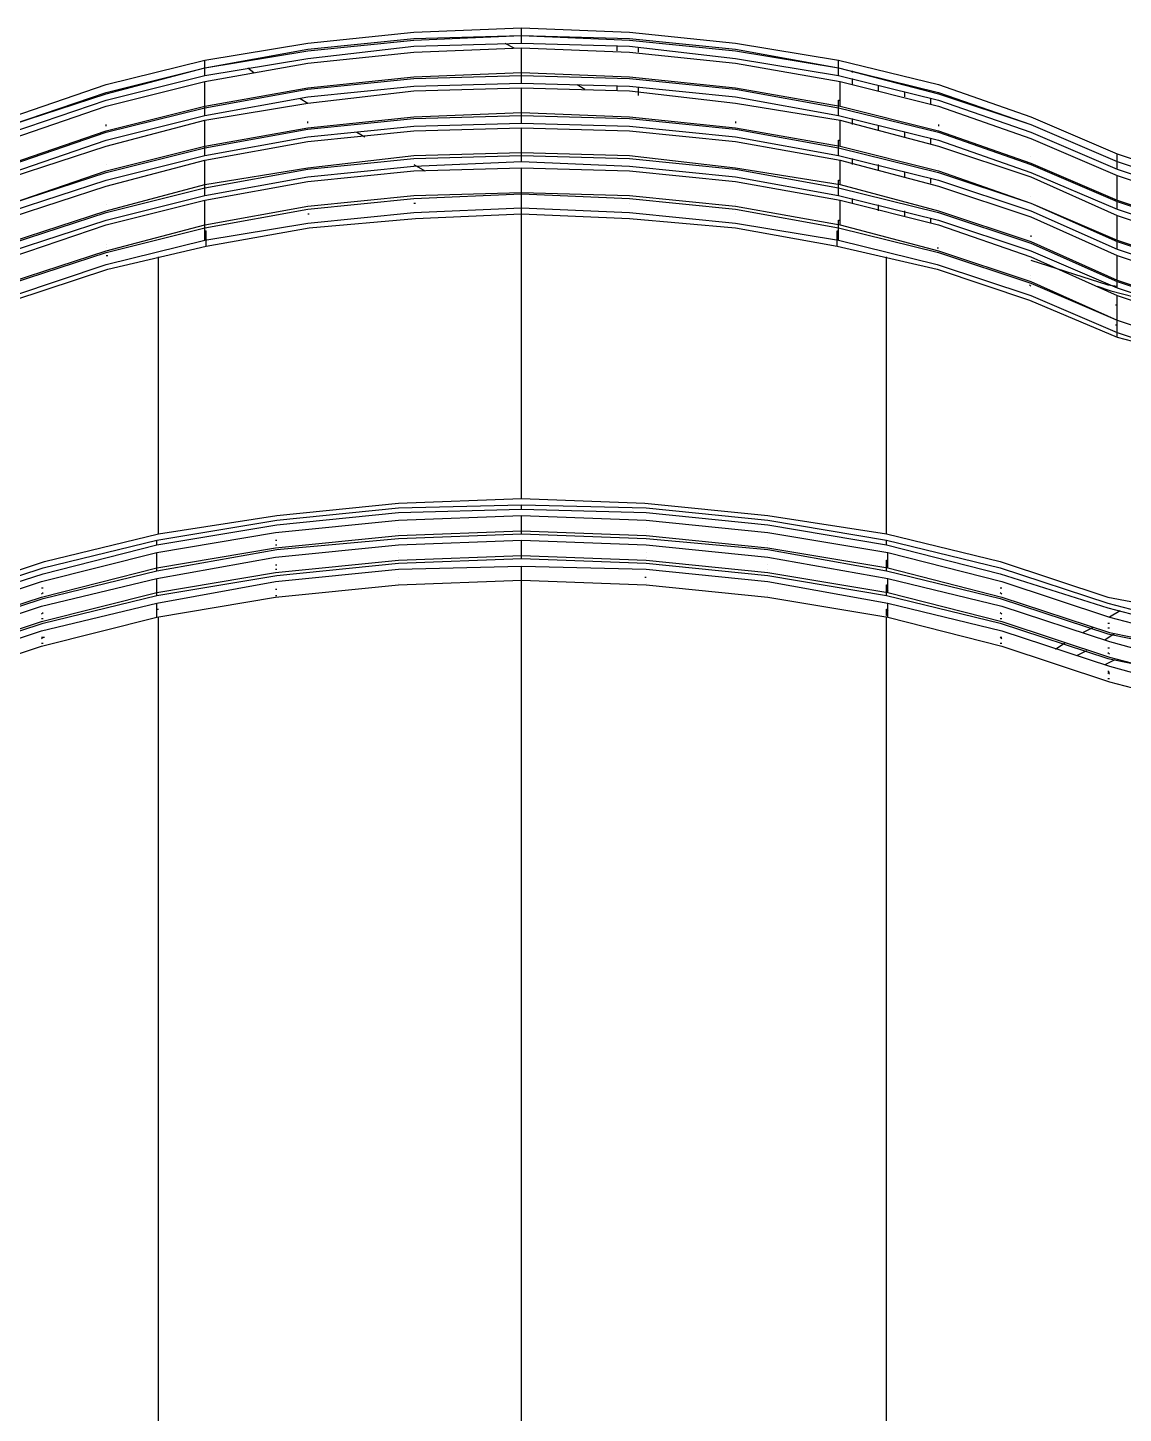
# Model space of a CAD drawing. Header units: inches. Extents: x 0.3 to 16.2, y 0.3 to 11.4.
# Drawn here: x 3.3969 to 3.6772, y 1.5931 to 1.9476 of the extents above; entities that cross this region are included whole.
import ezdxf

# ---------------------------------------------------------------- set-up
doc = ezdxf.new("R2010")
doc.units = ezdxf.units.IN
doc.header["$LTSCALE"] = 0.009843
doc.header["$MEASUREMENT"] = 0
doc.layers.add('GEOMETRY', color=7, linetype='Continuous')

msp = doc.modelspace()

# ---------------------------------------------------------------- linework, layer by layer
at = {"layer": 'GEOMETRY'}
for p, q in [((3.4685, 1.9437), (3.49567, 1.94646)), ((3.4685, 1.9437), (3.49567, 1.94646)), ((3.49567, 1.94646), (3.52323, 1.94764)), ((3.49567, 1.94646), (3.52323, 1.94764)), ((3.52323, 1.94764), (3.55079, 1.94646)), ((3.52323, 1.94764), (3.55079, 1.94646)), ((3.52323, 1.94567), (3.52323, 1.94764)), ((3.55079, 1.94646), (3.57795, 1.9437)), ((3.55079, 1.94646), (3.57795, 1.9437)), ((3.44213, 1.93937), (3.4685, 1.9437)), ((3.44213, 1.93937), (3.4685, 1.9437)), ((3.4685, 1.94213), (3.49567, 1.94488)), ((3.4685, 1.94173), (3.49567, 1.94449)), ((3.4685, 1.94173), (3.49567, 1.94449)), ((3.4685, 1.93976), (3.49567, 1.94291)), ((3.49567, 1.94488), (3.52323, 1.94567)), ((3.49567, 1.94449), (3.52323, 1.94567)), ((3.49567, 1.94449), (3.52323, 1.94567)), ((3.49567, 1.94291), (3.52323, 1.9437)), ((3.51575, 1.94528), (3.51575, 1.94528)), ((3.5189, 1.9437), (3.52126, 1.94252)), ((3.52323, 1.94567), (3.55079, 1.94488)), ((3.52323, 1.94567), (3.55079, 1.94449)), ((3.52323, 1.94567), (3.55079, 1.94449)), ((3.52323, 1.9437), (3.52323, 1.94567)), ((3.52323, 1.9437), (3.55079, 1.94291)), ((3.54764, 1.94488), (3.54764, 1.94488)), ((3.54764, 1.94173), (3.54764, 1.94291)), ((3.55079, 1.94488), (3.57795, 1.94213)), ((3.55079, 1.94449), (3.57795, 1.94173)), ((3.55079, 1.94449), (3.57795, 1.94173)), ((3.55079, 1.94291), (3.57795, 1.93976)), ((3.55315, 1.94449), (3.55315, 1.94449)), ((3.57795, 1.9437), (3.60433, 1.93937)), ((3.57795, 1.9437), (3.60433, 1.93937)), ((3.41693, 1.93307), (3.44213, 1.93937)), ((3.41693, 1.93307), (3.44213, 1.93937)), ((3.44213, 1.9374), (3.4685, 1.94213)), ((3.44213, 1.9374), (3.4685, 1.94173)), ((3.44213, 1.9374), (3.4685, 1.94173)), ((3.44213, 1.93543), (3.4685, 1.93976)), ((3.44213, 1.9374), (3.44213, 1.93937)), ((3.4685, 1.93858), (3.49567, 1.94134)), ((3.4685, 1.93858), (3.49567, 1.94134)), ((3.49567, 1.94134), (3.52323, 1.94252)), ((3.49567, 1.94134), (3.52323, 1.94252)), ((3.52323, 1.94252), (3.55079, 1.94134)), ((3.52323, 1.94252), (3.55079, 1.94134)), ((3.52323, 1.93622), (3.52323, 1.94252)), ((3.55079, 1.94134), (3.57795, 1.93858)), ((3.55079, 1.94134), (3.57795, 1.93858)), ((3.55315, 1.94134), (3.55315, 1.94252)), ((3.57795, 1.94213), (3.60433, 1.9374)), ((3.57795, 1.94173), (3.60433, 1.9374)), ((3.57795, 1.94173), (3.60433, 1.9374)), ((3.57795, 1.93976), (3.60433, 1.93543)), ((3.60433, 1.93937), (3.62992, 1.93307)), ((3.60433, 1.93937), (3.62992, 1.93307)), ((3.60433, 1.9374), (3.60433, 1.93937)), ((3.41693, 1.9311), (3.44213, 1.9374)), ((3.41693, 1.93071), (3.44213, 1.9374)), ((3.41693, 1.93071), (3.44213, 1.9374)), ((3.44213, 1.93386), (3.4685, 1.93858)), ((3.44213, 1.93386), (3.4685, 1.93858)), ((3.44213, 1.93543), (3.44213, 1.9374)), ((3.45039, 1.93858), (3.45039, 1.93858)), ((3.45315, 1.9374), (3.45472, 1.93622)), ((3.49567, 1.93504), (3.52323, 1.93622)), ((3.52323, 1.93543), (3.52323, 1.9374)), ((3.52323, 1.93622), (3.55079, 1.93504)), ((3.57795, 1.93858), (3.60472, 1.93386)), ((3.57795, 1.93858), (3.60472, 1.93386)), ((3.60433, 1.9374), (3.62992, 1.9311)), ((3.60433, 1.9374), (3.62992, 1.93071)), ((3.60433, 1.9374), (3.62992, 1.93071)), ((3.60433, 1.93543), (3.60433, 1.9374)), ((3.60787, 1.93622), (3.60787, 1.93661)), ((3.39291, 1.9248), (3.41693, 1.93307)), ((3.39291, 1.9248), (3.41693, 1.93307)), ((3.41693, 1.92913), (3.44213, 1.93543)), ((3.41693, 1.92756), (3.44213, 1.93386)), ((3.41693, 1.92756), (3.44213, 1.93386)), ((3.44213, 1.92756), (3.44213, 1.93386)), ((3.44213, 1.92756), (3.4685, 1.93228)), ((3.4685, 1.93228), (3.49567, 1.93504)), ((3.4685, 1.93189), (3.49567, 1.93465)), ((3.4685, 1.93189), (3.49567, 1.93465)), ((3.4685, 1.93189), (3.49567, 1.93465)), ((3.4685, 1.93346), (3.4685, 1.93346)), ((3.4685, 1.93346), (3.4685, 1.93346)), ((3.4685, 1.92992), (3.49567, 1.93268)), ((3.49567, 1.93465), (3.52323, 1.93543)), ((3.49567, 1.93465), (3.52323, 1.93543)), ((3.49567, 1.93465), (3.52323, 1.93543)), ((3.49567, 1.93268), (3.52323, 1.93346)), ((3.49567, 1.9315), (3.52323, 1.93228)), ((3.49567, 1.9315), (3.52323, 1.93228)), ((3.52323, 1.93543), (3.55079, 1.93465)), ((3.52323, 1.93543), (3.55079, 1.93465)), ((3.52323, 1.93543), (3.55079, 1.93465)), ((3.52323, 1.93346), (3.52323, 1.93543)), ((3.52323, 1.93346), (3.55079, 1.93268)), ((3.52323, 1.93228), (3.55079, 1.9315)), ((3.52323, 1.93228), (3.55079, 1.9315)), ((3.52323, 1.92598), (3.52323, 1.93228)), ((3.5374, 1.93307), (3.53937, 1.93189)), ((3.54764, 1.9315), (3.54764, 1.93268)), ((3.55079, 1.93504), (3.57795, 1.93228)), ((3.55079, 1.93465), (3.57795, 1.93189)), ((3.55079, 1.93465), (3.57795, 1.93189)), ((3.55079, 1.93465), (3.57795, 1.93189)), ((3.55079, 1.93268), (3.57795, 1.92992)), ((3.55315, 1.93031), (3.55315, 1.93228)), ((3.57795, 1.93346), (3.57795, 1.93346)), ((3.57795, 1.93346), (3.57795, 1.93346)), ((3.57795, 1.93228), (3.60472, 1.92756)), ((3.60433, 1.93543), (3.62992, 1.92913)), ((3.60472, 1.93386), (3.62992, 1.92756)), ((3.60472, 1.93386), (3.62992, 1.92756)), ((3.60472, 1.92756), (3.60472, 1.93386)), ((3.60787, 1.93307), (3.60787, 1.93465)), ((3.61457, 1.93465), (3.61457, 1.93465)), ((3.61457, 1.9315), (3.61457, 1.93268)), ((3.62126, 1.93307), (3.62126, 1.93307)), ((3.62992, 1.93307), (3.65354, 1.9248)), ((3.62992, 1.93307), (3.65354, 1.9248)), ((3.39291, 1.92283), (3.41693, 1.9311)), ((3.39291, 1.92283), (3.41693, 1.93071)), ((3.39291, 1.92283), (3.41693, 1.93071)), ((3.39291, 1.92087), (3.41693, 1.92913)), ((3.44213, 1.92717), (3.4685, 1.93189)), ((3.44213, 1.92717), (3.4685, 1.93189)), ((3.44213, 1.92717), (3.4685, 1.93189)), ((3.44213, 1.9252), (3.4685, 1.92992)), ((3.44213, 1.92913), (3.44213, 1.92913)), ((3.44213, 1.92913), (3.44213, 1.92913)), ((3.44213, 1.92717), (3.44213, 1.92913)), ((3.46654, 1.92953), (3.4685, 1.92835)), ((3.4685, 1.92835), (3.49567, 1.9315)), ((3.4685, 1.92835), (3.49567, 1.9315)), ((3.55079, 1.9315), (3.57795, 1.92835)), ((3.55079, 1.9315), (3.57795, 1.92835)), ((3.57795, 1.93189), (3.60433, 1.92717)), ((3.57795, 1.93189), (3.60433, 1.92717)), ((3.57795, 1.93189), (3.60433, 1.92717)), ((3.57795, 1.92992), (3.60433, 1.9252)), ((3.60433, 1.92913), (3.60472, 1.92913)), ((3.60433, 1.92913), (3.60472, 1.92913)), ((3.60433, 1.92717), (3.60433, 1.92913)), ((3.62126, 1.92992), (3.62126, 1.9311)), ((3.62795, 1.9315), (3.62795, 1.9315)), ((3.62795, 1.92795), (3.62795, 1.92953)), ((3.62992, 1.9311), (3.65354, 1.92283)), ((3.62992, 1.93071), (3.65354, 1.92283)), ((3.62992, 1.93071), (3.65354, 1.92283)), ((3.62992, 1.92913), (3.65354, 1.92087)), ((3.39291, 1.91929), (3.41693, 1.92756)), ((3.39291, 1.91929), (3.41693, 1.92756)), ((3.41693, 1.92126), (3.44213, 1.92756)), ((3.41693, 1.92087), (3.44213, 1.92717)), ((3.41693, 1.92087), (3.44213, 1.92717)), ((3.41693, 1.92087), (3.44213, 1.92717)), ((3.41693, 1.9189), (3.44213, 1.9252)), ((3.44213, 1.92402), (3.4685, 1.92835)), ((3.44213, 1.92402), (3.4685, 1.92835)), ((3.44213, 1.9252), (3.44213, 1.92717)), ((3.49567, 1.9248), (3.52323, 1.92598)), ((3.49567, 1.92441), (3.52323, 1.9252)), ((3.49567, 1.92441), (3.52323, 1.9252)), ((3.49567, 1.92441), (3.52323, 1.9252)), ((3.52323, 1.9252), (3.52323, 1.92717)), ((3.52323, 1.92598), (3.55079, 1.9248)), ((3.52323, 1.9252), (3.55079, 1.92441)), ((3.52323, 1.9252), (3.55079, 1.92441)), ((3.52323, 1.9252), (3.55079, 1.92441)), ((3.52323, 1.92323), (3.52323, 1.9252)), ((3.57795, 1.92835), (3.60472, 1.92402)), ((3.57795, 1.92835), (3.60472, 1.92402)), ((3.60433, 1.92717), (3.62992, 1.92087)), ((3.60433, 1.92717), (3.62992, 1.92087)), ((3.60433, 1.92717), (3.62992, 1.92087)), ((3.60433, 1.9252), (3.60433, 1.92717)), ((3.60433, 1.9252), (3.62992, 1.9189)), ((3.60472, 1.92756), (3.62992, 1.92126)), ((3.62992, 1.92756), (3.65354, 1.91929)), ((3.62992, 1.92756), (3.65354, 1.91929)), ((3.41693, 1.91732), (3.44213, 1.92402)), ((3.41693, 1.91732), (3.44213, 1.92402)), ((3.41693, 1.92244), (3.41693, 1.92283)), ((3.41693, 1.92244), (3.41693, 1.92283)), ((3.44213, 1.91732), (3.44213, 1.92402)), ((3.44213, 1.91732), (3.4685, 1.92205)), ((3.44213, 1.91693), (3.4685, 1.92165)), ((3.44213, 1.91693), (3.4685, 1.92165)), ((3.44213, 1.91693), (3.4685, 1.92165)), ((3.4685, 1.92205), (3.49567, 1.9248)), ((3.4685, 1.92165), (3.49567, 1.92441)), ((3.4685, 1.92165), (3.49567, 1.92441)), ((3.4685, 1.92165), (3.49567, 1.92441)), ((3.4685, 1.92323), (3.4685, 1.92362)), ((3.4685, 1.92323), (3.4685, 1.92362)), ((3.4685, 1.91969), (3.49567, 1.92244)), ((3.49567, 1.92244), (3.52323, 1.92323)), ((3.49567, 1.92126), (3.52323, 1.92205)), ((3.49567, 1.92126), (3.52323, 1.92205)), ((3.52323, 1.92323), (3.55079, 1.92244)), ((3.52323, 1.92205), (3.55079, 1.92126)), ((3.52323, 1.92205), (3.55079, 1.92126)), ((3.52323, 1.91575), (3.52323, 1.92205)), ((3.55079, 1.9248), (3.57795, 1.92205)), ((3.55079, 1.92441), (3.57795, 1.92165)), ((3.55079, 1.92441), (3.57795, 1.92165)), ((3.55079, 1.92441), (3.57795, 1.92165)), ((3.55079, 1.92244), (3.57795, 1.91969)), ((3.57795, 1.92362), (3.57795, 1.92323)), ((3.57795, 1.92362), (3.57795, 1.92323)), ((3.57795, 1.92205), (3.60472, 1.91732)), ((3.57795, 1.92165), (3.60433, 1.91693)), ((3.57795, 1.92165), (3.60433, 1.91693)), ((3.57795, 1.92165), (3.60433, 1.91693)), ((3.60472, 1.92402), (3.62992, 1.91732)), ((3.60472, 1.92402), (3.62992, 1.91732)), ((3.60472, 1.91732), (3.60472, 1.92402)), ((3.60787, 1.92283), (3.60787, 1.92441)), ((3.61457, 1.92126), (3.61457, 1.92244)), ((3.62992, 1.92283), (3.62992, 1.92244)), ((3.62992, 1.92283), (3.62992, 1.92244)), ((3.65354, 1.9248), (3.67559, 1.91535)), ((3.65354, 1.9248), (3.67559, 1.91535)), ((3.65354, 1.92283), (3.67559, 1.91339)), ((3.65354, 1.92283), (3.67559, 1.91339)), ((3.65354, 1.92283), (3.67559, 1.91339)), ((3.39291, 1.91299), (3.41693, 1.92126)), ((3.39291, 1.9126), (3.41693, 1.92087)), ((3.39291, 1.9126), (3.41693, 1.92087)), ((3.39291, 1.9126), (3.41693, 1.92087)), ((3.39291, 1.91063), (3.41693, 1.9189)), ((3.44213, 1.91496), (3.4685, 1.91969)), ((3.44213, 1.9189), (3.44213, 1.9189)), ((3.44213, 1.9189), (3.44213, 1.9189)), ((3.44213, 1.91693), (3.44213, 1.9189)), ((3.44213, 1.91378), (3.4685, 1.9185)), ((3.44213, 1.91378), (3.4685, 1.9185)), ((3.4685, 1.9185), (3.49567, 1.92126)), ((3.4685, 1.9185), (3.49567, 1.92126)), ((3.4811, 1.92087), (3.48307, 1.91969)), ((3.55079, 1.92126), (3.57795, 1.9185)), ((3.55079, 1.92126), (3.57795, 1.9185)), ((3.57795, 1.91969), (3.60433, 1.91496)), ((3.57795, 1.9185), (3.60472, 1.91378)), ((3.57795, 1.9185), (3.60472, 1.91378)), ((3.60433, 1.9189), (3.60472, 1.9189)), ((3.60433, 1.9189), (3.60472, 1.9189)), ((3.60433, 1.91693), (3.60433, 1.9189)), ((3.62126, 1.91969), (3.62126, 1.92087)), ((3.62795, 1.91772), (3.62795, 1.91929)), ((3.62992, 1.92126), (3.65354, 1.91299)), ((3.62992, 1.92087), (3.65354, 1.9126)), ((3.62992, 1.92087), (3.65354, 1.9126)), ((3.62992, 1.92087), (3.65354, 1.9126)), ((3.62992, 1.9189), (3.65354, 1.91063)), ((3.65354, 1.92087), (3.67559, 1.91142)), ((3.65354, 1.91929), (3.67559, 1.90984)), ((3.65354, 1.91929), (3.67559, 1.90984)), ((3.39291, 1.90945), (3.41693, 1.91732)), ((3.39291, 1.90945), (3.41693, 1.91732)), ((3.41693, 1.91102), (3.44213, 1.91732)), ((3.41693, 1.91063), (3.44213, 1.91693)), ((3.41693, 1.91063), (3.44213, 1.91693)), ((3.41693, 1.91063), (3.44213, 1.91693)), ((3.41693, 1.90866), (3.44213, 1.91496)), ((3.44213, 1.91496), (3.44213, 1.91693)), ((3.4685, 1.91181), (3.49567, 1.91496)), ((3.49567, 1.91496), (3.52323, 1.91575)), ((3.49567, 1.91417), (3.52323, 1.91496)), ((3.49567, 1.91417), (3.52323, 1.91496)), ((3.49567, 1.91417), (3.52323, 1.91496)), ((3.52323, 1.91496), (3.52323, 1.91693)), ((3.52323, 1.91575), (3.55079, 1.91496)), ((3.52323, 1.91496), (3.55079, 1.91417)), ((3.52323, 1.91496), (3.55079, 1.91417)), ((3.52323, 1.91496), (3.55079, 1.91417)), ((3.52323, 1.91339), (3.52323, 1.91496)), ((3.55079, 1.91496), (3.57795, 1.91181)), ((3.60433, 1.91693), (3.62992, 1.91063)), ((3.60433, 1.91693), (3.62992, 1.91063)), ((3.60433, 1.91693), (3.62992, 1.91063)), ((3.60433, 1.91496), (3.60433, 1.91693)), ((3.60433, 1.91496), (3.62992, 1.90866)), ((3.60472, 1.91732), (3.62992, 1.91102)), ((3.62992, 1.91732), (3.65354, 1.90945)), ((3.62992, 1.91732), (3.65354, 1.90945)), ((3.65354, 1.91457), (3.65354, 1.91457)), ((3.65354, 1.91457), (3.65354, 1.91457)), ((3.67559, 1.91535), (3.6815, 1.91339)), ((3.67559, 1.91535), (3.6815, 1.91339)), ((3.67559, 1.91339), (3.67559, 1.91535)), ((3.39291, 1.90276), (3.41693, 1.91102)), ((3.41693, 1.90709), (3.44213, 1.91378)), ((3.41693, 1.90709), (3.44213, 1.91378)), ((3.41693, 1.9126), (3.41693, 1.9126)), ((3.41693, 1.9126), (3.41693, 1.9126)), ((3.44213, 1.90748), (3.44213, 1.91378)), ((3.44213, 1.90748), (3.4685, 1.91181)), ((3.44213, 1.90669), (3.4685, 1.91142)), ((3.44213, 1.90669), (3.4685, 1.91142)), ((3.44213, 1.90669), (3.4685, 1.91142)), ((3.4685, 1.91142), (3.49567, 1.91417)), ((3.4685, 1.91142), (3.49567, 1.91417)), ((3.4685, 1.91142), (3.49567, 1.91417)), ((3.4685, 1.91339), (3.4685, 1.91339)), ((3.4685, 1.91339), (3.4685, 1.91339)), ((3.4685, 1.90945), (3.49567, 1.9122)), ((3.4685, 1.90827), (3.49567, 1.91102)), ((3.4685, 1.90827), (3.49567, 1.91102)), ((3.49567, 1.9122), (3.52323, 1.91339)), ((3.49567, 1.9126), (3.49843, 1.91102)), ((3.49567, 1.91102), (3.52323, 1.91181)), ((3.49567, 1.91102), (3.52323, 1.91181)), ((3.52323, 1.91339), (3.55079, 1.9122)), ((3.52323, 1.91181), (3.55079, 1.91102)), ((3.52323, 1.91181), (3.55079, 1.91102)), ((3.52323, 1.90551), (3.52323, 1.91181)), ((3.55079, 1.91417), (3.57795, 1.91142)), ((3.55079, 1.91417), (3.57795, 1.91142)), ((3.55079, 1.91417), (3.57795, 1.91142)), ((3.55079, 1.9122), (3.57795, 1.90945)), ((3.55079, 1.91102), (3.57795, 1.90827)), ((3.55079, 1.91102), (3.57795, 1.90827)), ((3.57795, 1.91339), (3.57795, 1.91339)), ((3.57795, 1.91339), (3.57795, 1.91339)), ((3.57795, 1.91181), (3.60472, 1.90748)), ((3.57795, 1.91142), (3.60433, 1.90669)), ((3.57795, 1.91142), (3.60433, 1.90669)), ((3.57795, 1.91142), (3.60433, 1.90669)), ((3.60472, 1.91378), (3.62992, 1.90709)), ((3.60472, 1.91378), (3.62992, 1.90709)), ((3.60472, 1.90748), (3.60472, 1.91378)), ((3.60787, 1.9126), (3.60787, 1.91417)), ((3.61457, 1.91102), (3.61457, 1.9126)), ((3.62992, 1.9126), (3.62992, 1.9126)), ((3.62992, 1.9126), (3.62992, 1.9126)), ((3.62992, 1.91102), (3.65354, 1.90276)), ((3.65354, 1.91299), (3.67559, 1.90354)), ((3.65354, 1.9126), (3.67559, 1.90315)), ((3.65354, 1.9126), (3.67559, 1.90315)), ((3.65354, 1.9126), (3.67559, 1.90315)), ((3.67559, 1.91339), (3.6815, 1.91142)), ((3.67559, 1.91339), (3.6815, 1.91142)), ((3.67559, 1.91339), (3.6815, 1.91142)), ((3.67559, 1.91142), (3.67559, 1.91339)), ((3.67559, 1.91142), (3.6815, 1.90945)), ((3.39291, 1.90276), (3.41693, 1.91063)), ((3.39291, 1.90276), (3.41693, 1.91063)), ((3.39291, 1.90276), (3.41693, 1.91063)), ((3.39291, 1.90079), (3.41693, 1.90866)), ((3.41693, 1.90079), (3.44213, 1.90748)), ((3.44213, 1.90472), (3.4685, 1.90945)), ((3.44213, 1.90866), (3.44213, 1.90866)), ((3.44213, 1.90866), (3.44213, 1.90866)), ((3.44213, 1.90669), (3.44213, 1.90866)), ((3.44213, 1.90354), (3.4685, 1.90827)), ((3.44213, 1.90354), (3.4685, 1.90827)), ((3.57795, 1.90945), (3.60433, 1.90472)), ((3.57795, 1.90827), (3.60472, 1.90354)), ((3.57795, 1.90827), (3.60472, 1.90354)), ((3.60433, 1.90866), (3.60472, 1.90866)), ((3.60433, 1.90866), (3.60472, 1.90866)), ((3.60433, 1.90669), (3.60433, 1.90866)), ((3.60472, 1.90748), (3.62992, 1.90079)), ((3.62126, 1.90945), (3.62126, 1.91063)), ((3.62795, 1.90787), (3.62795, 1.90906)), ((3.62992, 1.91063), (3.65354, 1.90276)), ((3.62992, 1.91063), (3.65354, 1.90276)), ((3.62992, 1.91063), (3.65354, 1.90276)), ((3.62992, 1.90866), (3.65354, 1.90079)), ((3.65354, 1.91063), (3.67559, 1.90118)), ((3.65354, 1.90945), (3.67559, 1.89961)), ((3.65354, 1.90945), (3.67559, 1.89961)), ((3.67559, 1.90984), (3.6815, 1.90787)), ((3.67559, 1.90984), (3.6815, 1.90787)), ((3.67559, 1.90354), (3.67559, 1.90984)), ((3.39291, 1.89921), (3.41693, 1.90709)), ((3.39291, 1.89921), (3.41693, 1.90709)), ((3.41693, 1.90039), (3.44213, 1.90669)), ((3.41693, 1.90039), (3.44213, 1.90669)), ((3.41693, 1.90039), (3.44213, 1.90669)), ((3.41693, 1.89843), (3.44213, 1.90472)), ((3.44213, 1.90472), (3.44213, 1.90669)), ((3.4685, 1.90197), (3.49567, 1.90472)), ((3.4685, 1.90118), (3.49567, 1.90394)), ((3.49567, 1.90472), (3.52323, 1.90551)), ((3.49567, 1.90394), (3.52323, 1.90512)), ((3.52323, 1.9063), (3.52323, 1.90709)), ((3.52323, 1.90512), (3.52323, 1.90669)), ((3.52323, 1.9063), (3.52323, 1.90669)), ((3.52323, 1.90157), (3.52323, 1.90591)), ((3.52323, 1.90551), (3.55079, 1.90472)), ((3.52323, 1.90512), (3.55079, 1.90394)), ((3.55079, 1.90472), (3.57795, 1.90197)), ((3.55079, 1.90394), (3.57795, 1.90118)), ((3.60433, 1.90669), (3.62992, 1.90039)), ((3.60433, 1.90669), (3.62992, 1.90039)), ((3.60433, 1.90669), (3.62992, 1.90039)), ((3.60433, 1.90472), (3.60433, 1.90669)), ((3.60433, 1.90472), (3.62992, 1.89843)), ((3.60787, 1.90276), (3.60787, 1.90394)), ((3.62992, 1.90709), (3.65354, 1.89921)), ((3.62992, 1.90709), (3.65354, 1.89921)), ((3.65354, 1.90433), (3.65354, 1.90433)), ((3.65354, 1.90433), (3.65354, 1.90433)), ((3.67559, 1.90315), (3.67559, 1.90512)), ((3.39291, 1.89291), (3.41693, 1.90079)), ((3.39291, 1.89252), (3.41693, 1.90039)), ((3.39291, 1.89252), (3.41693, 1.90039)), ((3.39291, 1.89252), (3.41693, 1.90039)), ((3.41693, 1.89724), (3.44213, 1.90354)), ((3.41693, 1.89724), (3.44213, 1.90354)), ((3.41693, 1.90236), (3.41693, 1.90236)), ((3.41693, 1.90236), (3.41693, 1.90236)), ((3.44213, 1.89724), (3.44213, 1.90354)), ((3.44213, 1.89724), (3.4685, 1.90197)), ((3.44213, 1.89646), (3.4685, 1.90118)), ((3.4685, 1.90315), (3.4685, 1.90315)), ((3.4685, 1.90315), (3.4685, 1.90315)), ((3.4685, 1.90236), (3.4685, 1.90236)), ((3.4685, 1.90236), (3.4685, 1.90236)), ((3.4685, 1.89764), (3.49567, 1.90039)), ((3.49567, 1.90276), (3.49606, 1.90276)), ((3.49567, 1.90276), (3.49606, 1.90276)), ((3.49567, 1.90039), (3.52323, 1.90157)), ((3.52323, 1.9), (3.52323, 1.90354)), ((3.52323, 1.90157), (3.55079, 1.90039)), ((3.52323, 1.82717), (3.52323, 1.90079)), ((3.55079, 1.90276), (3.55079, 1.90276)), ((3.55079, 1.90276), (3.55079, 1.90276)), ((3.55079, 1.90039), (3.57795, 1.89764)), ((3.57795, 1.90315), (3.57795, 1.90315)), ((3.57795, 1.90315), (3.57795, 1.90315)), ((3.57795, 1.90236), (3.57795, 1.90236)), ((3.57795, 1.90236), (3.57795, 1.90236)), ((3.57795, 1.90197), (3.60472, 1.89724)), ((3.57795, 1.90118), (3.60433, 1.89646)), ((3.60472, 1.90354), (3.62992, 1.89724)), ((3.60472, 1.90354), (3.62992, 1.89724)), ((3.60472, 1.89724), (3.60472, 1.90354)), ((3.61457, 1.90079), (3.61457, 1.90236)), ((3.62126, 1.89921), (3.62126, 1.90079)), ((3.62992, 1.90236), (3.62992, 1.90236)), ((3.62992, 1.90236), (3.62992, 1.90236)), ((3.62992, 1.90079), (3.65354, 1.89291)), ((3.62992, 1.90039), (3.65354, 1.89252)), ((3.62992, 1.90039), (3.65354, 1.89252)), ((3.62992, 1.90039), (3.65354, 1.89252)), ((3.65354, 1.90276), (3.67559, 1.89331)), ((3.65354, 1.90276), (3.67559, 1.89291)), ((3.65354, 1.90276), (3.67559, 1.89291)), ((3.65354, 1.90276), (3.67559, 1.89291)), ((3.65354, 1.90079), (3.67559, 1.89094)), ((3.67559, 1.90354), (3.6815, 1.90157)), ((3.67559, 1.90315), (3.6815, 1.90118)), ((3.67559, 1.90315), (3.6815, 1.90118)), ((3.67559, 1.90315), (3.6815, 1.90118)), ((3.67559, 1.90118), (3.67559, 1.90315)), ((3.67559, 1.90118), (3.6815, 1.89921)), ((3.39291, 1.89055), (3.41693, 1.89843)), ((3.39291, 1.88898), (3.41693, 1.89724)), ((3.39291, 1.88898), (3.41693, 1.89724)), ((3.41693, 1.89055), (3.44213, 1.89724)), ((3.44213, 1.89843), (3.44213, 1.89843)), ((3.44213, 1.89843), (3.44213, 1.89843)), ((3.44213, 1.89646), (3.44213, 1.89843)), ((3.44213, 1.89764), (3.44213, 1.89764)), ((3.44213, 1.89331), (3.4685, 1.89764)), ((3.44213, 1.89764), (3.44213, 1.89764)), ((3.44213, 1.89331), (3.44213, 1.89764)), ((3.4685, 1.9), (3.4689, 1.9)), ((3.4685, 1.9), (3.4689, 1.9)), ((3.4689, 1.89646), (3.49606, 1.89882)), ((3.49606, 1.89882), (3.52323, 1.9)), ((3.52323, 1.9), (3.55079, 1.89882)), ((3.55079, 1.89882), (3.57795, 1.89646)), ((3.57795, 1.9), (3.57795, 1.9)), ((3.57795, 1.9), (3.57795, 1.9)), ((3.57795, 1.89764), (3.60433, 1.89331)), ((3.60433, 1.89843), (3.60472, 1.89843)), ((3.60433, 1.89843), (3.60472, 1.89843)), ((3.60433, 1.89646), (3.60433, 1.89843)), ((3.60433, 1.89764), (3.60433, 1.89764)), ((3.60433, 1.89764), (3.60433, 1.89764)), ((3.60433, 1.89331), (3.60433, 1.89764)), ((3.60472, 1.89724), (3.62992, 1.89055)), ((3.62795, 1.89764), (3.62795, 1.89882)), ((3.62992, 1.89843), (3.65354, 1.89055)), ((3.62992, 1.89724), (3.65354, 1.88898)), ((3.62992, 1.89724), (3.65354, 1.88898)), ((3.65354, 1.89921), (3.67559, 1.88937)), ((3.65354, 1.89921), (3.67559, 1.88937)), ((3.67559, 1.89961), (3.6815, 1.89764)), ((3.67559, 1.89961), (3.6815, 1.89764)), ((3.67559, 1.89331), (3.67559, 1.89961)), ((3.41693, 1.89016), (3.44213, 1.89646)), ((3.41693, 1.88701), (3.44213, 1.89331)), ((3.44213, 1.89567), (3.44252, 1.89567)), ((3.44213, 1.89567), (3.44252, 1.89567)), ((3.44252, 1.89173), (3.4689, 1.89646)), ((3.44252, 1.89173), (3.44252, 1.89567)), ((3.57795, 1.89646), (3.60394, 1.89173)), ((3.60394, 1.89567), (3.60433, 1.89567)), ((3.60394, 1.89567), (3.60433, 1.89567)), ((3.60394, 1.89173), (3.60394, 1.89567)), ((3.60433, 1.89646), (3.62992, 1.89016)), ((3.60433, 1.89331), (3.62953, 1.88701)), ((3.65354, 1.89449), (3.65354, 1.89409)), ((3.65354, 1.89449), (3.65354, 1.89409)), ((3.67559, 1.89291), (3.67559, 1.89488)), ((3.67559, 1.89331), (3.6815, 1.89134)), ((3.39291, 1.88268), (3.41693, 1.89055)), ((3.39291, 1.88228), (3.41693, 1.89016)), ((3.41693, 1.89213), (3.41693, 1.89213)), ((3.41693, 1.89213), (3.41693, 1.89213)), ((3.41693, 1.89134), (3.41693, 1.89134)), ((3.41693, 1.89134), (3.41693, 1.89134)), ((3.41732, 1.88583), (3.44252, 1.89173)), ((3.60394, 1.89173), (3.62953, 1.88583)), ((3.62953, 1.89134), (3.62992, 1.89134)), ((3.62953, 1.89134), (3.62992, 1.89134)), ((3.62992, 1.89213), (3.62992, 1.89213)), ((3.62992, 1.89213), (3.62992, 1.89213)), ((3.62992, 1.89055), (3.65354, 1.88268)), ((3.62992, 1.89016), (3.65354, 1.88228)), ((3.65354, 1.89291), (3.67559, 1.88307)), ((3.65354, 1.89252), (3.67559, 1.88268)), ((3.65354, 1.89252), (3.67559, 1.88268)), ((3.65354, 1.89252), (3.67559, 1.88268)), ((3.65354, 1.89055), (3.67559, 1.8811)), ((3.67559, 1.89291), (3.6815, 1.89094)), ((3.67559, 1.89291), (3.6815, 1.89094)), ((3.67559, 1.89291), (3.6815, 1.89094)), ((3.67559, 1.89094), (3.67559, 1.89291)), ((3.67559, 1.89094), (3.6815, 1.88898)), ((3.39331, 1.87913), (3.41693, 1.88701)), ((3.41693, 1.88937), (3.41732, 1.88937)), ((3.41693, 1.88937), (3.41732, 1.88937)), ((3.43031, 1.81811), (3.43031, 1.88898)), ((3.61654, 1.81811), (3.61654, 1.88898)), ((3.62953, 1.88937), (3.62953, 1.88937)), ((3.62953, 1.88937), (3.62953, 1.88937)), ((3.62953, 1.88701), (3.65354, 1.87913)), ((3.65354, 1.88898), (3.67559, 1.87913)), ((3.65354, 1.88898), (3.67559, 1.87913)), ((3.65354, 1.88819), (3.67323, 1.88189)), ((3.65354, 1.88819), (3.67323, 1.88189)), ((3.67559, 1.88937), (3.6815, 1.8874)), ((3.67559, 1.88937), (3.6815, 1.8874)), ((3.67559, 1.88307), (3.67559, 1.88937)), ((3.39331, 1.87795), (3.41732, 1.88583)), ((3.62953, 1.88583), (3.65315, 1.87795)), ((3.65354, 1.88425), (3.65354, 1.88425)), ((3.65354, 1.88425), (3.65354, 1.88425)), ((3.65354, 1.88346), (3.65354, 1.88346)), ((3.65354, 1.88346), (3.65354, 1.88346)), ((3.65354, 1.88268), (3.67559, 1.87283)), ((3.67559, 1.88268), (3.67559, 1.88465)), ((3.67559, 1.88307), (3.6815, 1.8811)), ((3.67559, 1.88268), (3.6815, 1.88071)), ((3.67559, 1.88268), (3.6815, 1.88071)), ((3.67559, 1.88268), (3.6815, 1.88071)), ((3.67559, 1.8811), (3.67559, 1.88268)), ((3.65315, 1.88189), (3.65354, 1.8815)), ((3.65315, 1.88189), (3.65354, 1.8815)), ((3.65354, 1.88228), (3.67559, 1.87283)), ((3.65354, 1.87913), (3.67559, 1.86969)), ((3.67047, 1.8815), (3.67402, 1.88031)), ((3.67047, 1.8815), (3.67402, 1.88031)), ((3.67323, 1.88189), (3.67559, 1.8815)), ((3.67323, 1.88189), (3.67559, 1.8815)), ((3.67402, 1.88031), (3.67992, 1.87874)), ((3.67402, 1.88031), (3.67992, 1.87874)), ((3.67559, 1.8811), (3.6815, 1.87913)), ((3.67559, 1.87913), (3.6815, 1.87717)), ((3.67559, 1.87913), (3.6815, 1.87717)), ((3.67559, 1.87283), (3.67559, 1.87913)), ((3.65315, 1.87795), (3.67559, 1.8685)), ((3.6752, 1.87677), (3.67559, 1.87677)), ((3.6752, 1.87677), (3.67559, 1.87677)), ((3.67559, 1.87283), (3.67559, 1.87441)), ((3.67559, 1.86969), (3.67559, 1.87402)), ((3.67559, 1.87283), (3.6815, 1.87087)), ((3.67559, 1.87283), (3.6815, 1.87087)), ((3.67559, 1.8685), (3.67559, 1.87244)), ((3.6752, 1.87165), (3.67559, 1.87165)), ((3.67559, 1.86969), (3.6815, 1.86772)), ((3.67559, 1.8685), (3.6815, 1.86693)), ((3.46063, 1.82283), (3.49173, 1.82598)), ((3.49173, 1.82598), (3.52323, 1.82717)), ((3.52323, 1.82717), (3.55472, 1.82598)), ((3.55472, 1.82598), (3.58622, 1.82283)), ((3.43031, 1.81811), (3.46063, 1.82283)), ((3.46063, 1.82165), (3.49173, 1.8248)), ((3.46063, 1.82165), (3.49173, 1.8248)), ((3.46063, 1.82047), (3.49173, 1.82362)), ((3.49173, 1.8248), (3.52323, 1.82559)), ((3.49173, 1.8248), (3.52323, 1.82559)), ((3.49173, 1.82362), (3.52323, 1.82441)), ((3.49173, 1.82165), (3.52323, 1.82283)), ((3.49173, 1.82165), (3.52323, 1.82283)), ((3.52323, 1.82559), (3.55512, 1.8248)), ((3.52323, 1.82559), (3.55512, 1.8248)), ((3.52323, 1.82441), (3.52323, 1.82559)), ((3.52323, 1.82441), (3.55512, 1.82362)), ((3.52323, 1.82283), (3.55512, 1.82165)), ((3.52323, 1.82283), (3.55512, 1.82165)), ((3.52323, 1.8189), (3.52323, 1.82283)), ((3.55512, 1.8248), (3.58622, 1.82165)), ((3.55512, 1.8248), (3.58622, 1.82165)), ((3.55512, 1.82362), (3.58622, 1.82047)), ((3.58622, 1.82283), (3.61654, 1.81811)), ((3.42992, 1.81654), (3.46063, 1.82165)), ((3.42992, 1.81654), (3.46063, 1.82165)), ((3.42992, 1.81535), (3.46063, 1.82047)), ((3.46024, 1.8185), (3.49173, 1.82165)), ((3.46024, 1.8185), (3.49173, 1.82165)), ((3.49173, 1.81969), (3.49173, 1.81969)), ((3.49173, 1.81969), (3.49173, 1.81969)), ((3.49173, 1.81772), (3.52323, 1.8189)), ((3.52323, 1.81929), (3.52323, 1.82087)), ((3.52323, 1.81811), (3.52323, 1.81929)), ((3.52323, 1.8189), (3.55512, 1.81772)), ((3.55512, 1.82165), (3.58622, 1.8185)), ((3.55512, 1.82165), (3.58622, 1.8185)), ((3.55512, 1.81969), (3.55512, 1.81969)), ((3.55512, 1.81969), (3.55512, 1.81969)), ((3.58622, 1.82165), (3.61654, 1.81654)), ((3.58622, 1.82165), (3.61654, 1.81654)), ((3.58622, 1.82047), (3.61654, 1.81535)), ((3.40079, 1.80945), (3.42992, 1.81654)), ((3.40079, 1.80945), (3.42992, 1.81654)), ((3.40079, 1.80787), (3.42992, 1.81535)), ((3.40118, 1.81102), (3.43031, 1.81811)), ((3.42992, 1.81339), (3.46024, 1.8185)), ((3.42992, 1.81339), (3.46024, 1.8185)), ((3.42992, 1.81535), (3.42992, 1.81654)), ((3.46024, 1.81457), (3.49173, 1.81772)), ((3.46024, 1.81654), (3.46063, 1.81654)), ((3.46024, 1.81654), (3.46063, 1.81654)), ((3.46024, 1.81535), (3.46063, 1.81535)), ((3.46024, 1.81535), (3.46063, 1.81535)), ((3.46024, 1.81535), (3.46063, 1.81535)), ((3.46024, 1.8122), (3.49173, 1.81535)), ((3.46024, 1.8122), (3.49173, 1.81535)), ((3.46063, 1.81417), (3.49173, 1.81693)), ((3.49173, 1.8185), (3.49173, 1.8185)), ((3.49173, 1.8185), (3.49173, 1.8185)), ((3.49173, 1.8185), (3.49173, 1.8185)), ((3.49173, 1.81693), (3.52323, 1.81811)), ((3.49173, 1.81535), (3.52323, 1.81654)), ((3.49173, 1.81535), (3.52323, 1.81654)), ((3.52323, 1.81811), (3.55512, 1.81693)), ((3.52323, 1.81654), (3.55512, 1.81535)), ((3.52323, 1.81654), (3.55512, 1.81535)), ((3.52323, 1.8126), (3.52323, 1.81654)), ((3.55512, 1.8185), (3.55512, 1.8185)), ((3.55512, 1.8185), (3.55512, 1.8185)), ((3.55512, 1.8185), (3.55512, 1.8185)), ((3.55512, 1.81772), (3.58622, 1.81457)), ((3.55512, 1.81693), (3.58622, 1.81417)), ((3.55512, 1.81535), (3.58622, 1.8122)), ((3.55512, 1.81535), (3.58622, 1.8122)), ((3.58622, 1.8185), (3.61693, 1.81339)), ((3.58622, 1.8185), (3.61693, 1.81339)), ((3.58622, 1.81654), (3.58622, 1.81654)), ((3.58622, 1.81654), (3.58622, 1.81654)), ((3.58622, 1.81535), (3.58622, 1.81535)), ((3.58622, 1.81535), (3.58622, 1.81535)), ((3.58622, 1.81535), (3.58622, 1.81535)), ((3.61654, 1.81811), (3.64567, 1.81102)), ((3.61654, 1.81654), (3.64567, 1.80945)), ((3.61654, 1.81654), (3.64567, 1.80945)), ((3.61654, 1.81535), (3.61654, 1.81654)), ((3.61654, 1.81535), (3.64567, 1.80787)), ((3.40039, 1.80591), (3.42992, 1.81339)), ((3.40039, 1.80591), (3.42992, 1.81339)), ((3.42992, 1.80945), (3.46024, 1.81457)), ((3.42992, 1.80866), (3.46063, 1.81417)), ((3.42992, 1.80945), (3.42992, 1.81339)), ((3.42992, 1.80669), (3.46024, 1.8122)), ((3.42992, 1.80669), (3.46024, 1.8122)), ((3.49173, 1.81339), (3.49173, 1.81339)), ((3.49173, 1.81339), (3.49173, 1.81339)), ((3.49173, 1.81142), (3.52323, 1.8126)), ((3.49173, 1.8122), (3.49173, 1.8122)), ((3.49173, 1.8122), (3.49173, 1.8122)), ((3.49173, 1.8122), (3.49173, 1.8122)), ((3.49173, 1.81063), (3.52323, 1.81181)), ((3.52323, 1.81299), (3.52323, 1.81417)), ((3.52323, 1.81181), (3.52323, 1.81299)), ((3.52323, 1.8126), (3.55512, 1.81142)), ((3.52323, 1.81181), (3.55512, 1.81063)), ((3.55512, 1.81339), (3.55512, 1.81339)), ((3.55512, 1.81339), (3.55512, 1.81339)), ((3.55512, 1.8122), (3.55512, 1.8122)), ((3.55512, 1.8122), (3.55512, 1.8122)), ((3.55512, 1.8122), (3.55512, 1.8122)), ((3.58622, 1.81457), (3.61693, 1.80945)), ((3.58622, 1.81417), (3.61654, 1.80866)), ((3.58622, 1.8122), (3.61693, 1.80669)), ((3.58622, 1.8122), (3.61693, 1.80669)), ((3.61693, 1.81339), (3.64606, 1.80591)), ((3.61693, 1.81339), (3.64606, 1.80591)), ((3.61693, 1.80945), (3.61693, 1.81339)), ((3.37323, 1.80039), (3.40079, 1.80945)), ((3.37323, 1.80039), (3.40079, 1.80945)), ((3.37362, 1.80197), (3.40118, 1.81102)), ((3.40039, 1.80197), (3.42992, 1.80945)), ((3.40079, 1.80157), (3.42992, 1.80866)), ((3.42992, 1.81142), (3.42992, 1.81142)), ((3.42992, 1.81142), (3.42992, 1.81142)), ((3.42992, 1.81024), (3.42992, 1.81142)), ((3.42992, 1.80984), (3.42992, 1.81024)), ((3.42992, 1.80984), (3.42992, 1.81024)), ((3.42992, 1.80984), (3.42992, 1.81024)), ((3.42992, 1.80866), (3.42992, 1.81024)), ((3.42992, 1.80315), (3.46024, 1.80827)), ((3.46024, 1.80827), (3.49173, 1.81142)), ((3.46024, 1.81024), (3.46063, 1.81024)), ((3.46024, 1.81024), (3.46063, 1.81024)), ((3.46024, 1.80906), (3.46063, 1.80906)), ((3.46024, 1.80906), (3.46063, 1.80906)), ((3.46024, 1.80906), (3.46063, 1.80906)), ((3.46024, 1.80591), (3.49173, 1.80906)), ((3.46024, 1.80591), (3.49173, 1.80906)), ((3.46063, 1.80748), (3.49173, 1.81063)), ((3.49173, 1.80906), (3.52323, 1.80984)), ((3.49173, 1.80906), (3.52323, 1.80984)), ((3.52323, 1.80984), (3.55512, 1.80906)), ((3.52323, 1.80984), (3.55512, 1.80906)), ((3.52323, 1.8063), (3.52323, 1.80984)), ((3.55512, 1.81142), (3.58622, 1.80827)), ((3.55512, 1.81063), (3.58622, 1.80748)), ((3.55512, 1.80906), (3.58622, 1.80591)), ((3.55512, 1.80906), (3.58622, 1.80591)), ((3.58622, 1.81024), (3.58622, 1.81024)), ((3.58622, 1.81024), (3.58622, 1.81024)), ((3.58622, 1.80906), (3.58622, 1.80906)), ((3.58622, 1.80906), (3.58622, 1.80906)), ((3.58622, 1.80906), (3.58622, 1.80906)), ((3.58622, 1.80827), (3.61693, 1.80315)), ((3.61654, 1.81142), (3.61693, 1.81142)), ((3.61654, 1.81142), (3.61693, 1.81142)), ((3.61654, 1.81024), (3.61654, 1.81142)), ((3.61654, 1.81024), (3.61693, 1.80984)), ((3.61654, 1.81024), (3.61693, 1.80984)), ((3.61654, 1.81024), (3.61693, 1.80984)), ((3.61654, 1.80866), (3.61654, 1.81024)), ((3.61654, 1.80866), (3.64567, 1.80157)), ((3.61693, 1.80945), (3.64606, 1.80197)), ((3.64567, 1.81102), (3.67323, 1.80197)), ((3.64567, 1.80945), (3.67323, 1.80039)), ((3.64567, 1.80945), (3.67323, 1.80039)), ((3.37283, 1.79685), (3.40039, 1.80591)), ((3.37283, 1.79685), (3.40039, 1.80591)), ((3.37323, 1.79921), (3.40079, 1.80787)), ((3.40039, 1.79961), (3.42992, 1.80669)), ((3.40039, 1.79961), (3.42992, 1.80669)), ((3.42992, 1.80236), (3.46063, 1.80748)), ((3.42992, 1.80315), (3.42992, 1.80669)), ((3.42992, 1.80039), (3.46024, 1.80591)), ((3.42992, 1.80039), (3.46024, 1.80591)), ((3.42992, 1.80512), (3.42992, 1.80512)), ((3.42992, 1.80512), (3.42992, 1.80512)), ((3.42992, 1.80394), (3.42992, 1.80512)), ((3.46024, 1.80197), (3.49173, 1.80512)), ((3.49173, 1.80709), (3.49173, 1.80709)), ((3.49173, 1.80709), (3.49173, 1.80709)), ((3.49173, 1.80709), (3.49173, 1.80709)), ((3.49173, 1.80709), (3.49173, 1.80709)), ((3.49173, 1.80512), (3.52323, 1.8063)), ((3.49173, 1.80551), (3.49173, 1.80551)), ((3.52323, 1.80669), (3.52323, 1.80787)), ((3.52323, 1.12244), (3.52323, 1.80787)), ((3.52323, 1.8063), (3.55512, 1.80512)), ((3.55472, 1.80709), (3.55512, 1.80709)), ((3.55472, 1.80709), (3.55512, 1.80709)), ((3.55512, 1.80709), (3.55512, 1.80709)), ((3.55512, 1.80709), (3.55512, 1.80709)), ((3.55512, 1.80551), (3.55512, 1.80551)), ((3.55512, 1.80512), (3.58622, 1.80197)), ((3.58622, 1.80748), (3.61654, 1.80236)), ((3.58622, 1.80591), (3.61693, 1.80039)), ((3.58622, 1.80591), (3.61693, 1.80039)), ((3.61654, 1.80512), (3.61693, 1.80512)), ((3.61654, 1.80512), (3.61693, 1.80512)), ((3.61654, 1.80394), (3.61654, 1.80512)), ((3.61693, 1.80669), (3.64606, 1.79961)), ((3.61693, 1.80669), (3.64606, 1.79961)), ((3.61693, 1.80315), (3.61693, 1.80669)), ((3.64567, 1.80787), (3.67323, 1.79921)), ((3.64606, 1.80591), (3.67362, 1.79685)), ((3.64606, 1.80591), (3.67362, 1.79685)), ((3.37283, 1.79291), (3.40039, 1.80197)), ((3.37323, 1.79252), (3.40079, 1.80157)), ((3.40039, 1.80433), (3.40079, 1.80433)), ((3.40039, 1.80433), (3.40079, 1.80433)), ((3.40039, 1.80276), (3.40079, 1.80315)), ((3.40039, 1.80276), (3.40079, 1.80315)), ((3.40039, 1.80276), (3.40079, 1.80315)), ((3.40039, 1.79567), (3.42992, 1.80315)), ((3.40079, 1.79528), (3.42992, 1.80236)), ((3.42992, 1.80354), (3.42992, 1.80394)), ((3.42992, 1.80354), (3.42992, 1.80394)), ((3.42992, 1.80354), (3.42992, 1.80394)), ((3.42992, 1.80236), (3.42992, 1.80394)), ((3.42992, 1.79685), (3.46024, 1.80197)), ((3.46024, 1.80394), (3.46063, 1.80394)), ((3.46024, 1.80394), (3.46063, 1.80394)), ((3.46024, 1.80394), (3.46063, 1.80394)), ((3.46024, 1.80394), (3.46063, 1.80394)), ((3.46024, 1.80236), (3.46063, 1.80236)), ((3.58622, 1.80394), (3.58622, 1.80394)), ((3.58622, 1.80394), (3.58622, 1.80394)), ((3.58622, 1.80394), (3.58622, 1.80394)), ((3.58622, 1.80394), (3.58622, 1.80394)), ((3.58622, 1.80236), (3.58622, 1.80236)), ((3.58622, 1.80197), (3.61693, 1.79685)), ((3.61654, 1.80394), (3.61693, 1.80354)), ((3.61654, 1.80394), (3.61693, 1.80354)), ((3.61654, 1.80394), (3.61693, 1.80354)), ((3.61654, 1.80236), (3.61654, 1.80394)), ((3.61654, 1.80236), (3.64567, 1.79528)), ((3.61693, 1.80315), (3.64606, 1.79567)), ((3.64567, 1.80433), (3.64606, 1.80433)), ((3.64567, 1.80433), (3.64606, 1.80433)), ((3.64567, 1.80315), (3.64606, 1.80276)), ((3.64567, 1.80315), (3.64606, 1.80276)), ((3.64567, 1.80315), (3.64606, 1.80276)), ((3.64567, 1.80157), (3.67323, 1.79252)), ((3.64606, 1.80197), (3.67362, 1.79291)), ((3.67323, 1.80197), (3.67913, 1.80079)), ((3.37283, 1.79055), (3.40039, 1.79961)), ((3.37283, 1.79055), (3.40039, 1.79961)), ((3.40039, 1.79331), (3.42992, 1.80039)), ((3.40039, 1.79331), (3.42992, 1.80039)), ((3.40039, 1.79764), (3.40079, 1.79803)), ((3.40039, 1.79764), (3.40079, 1.79803)), ((3.42992, 1.79685), (3.42992, 1.80039)), ((3.42992, 1.79843), (3.42992, 1.79882)), ((3.42992, 1.79843), (3.42992, 1.79882)), ((3.42992, 1.79882), (3.43031, 1.79882)), ((3.42992, 1.79882), (3.43031, 1.79882)), ((3.42992, 1.79724), (3.42992, 1.79882)), ((3.61654, 1.79882), (3.61693, 1.79843)), ((3.61654, 1.79882), (3.61693, 1.79843)), ((3.61654, 1.79882), (3.61693, 1.79882)), ((3.61654, 1.79882), (3.61693, 1.79882)), ((3.61654, 1.79724), (3.61654, 1.79882)), ((3.61693, 1.80039), (3.64606, 1.79331)), ((3.61693, 1.80039), (3.64606, 1.79331)), ((3.61693, 1.79685), (3.61693, 1.80039)), ((3.64567, 1.79803), (3.64606, 1.79764)), ((3.64567, 1.79803), (3.64606, 1.79764)), ((3.64606, 1.79961), (3.67362, 1.79055)), ((3.64606, 1.79961), (3.67362, 1.79055)), ((3.67323, 1.80039), (3.67913, 1.79882)), ((3.67323, 1.80039), (3.67913, 1.79882)), ((3.67323, 1.79921), (3.67913, 1.79764)), ((3.67638, 1.79843), (3.67362, 1.79685)), ((3.37283, 1.78661), (3.40039, 1.79567)), ((3.37323, 1.78622), (3.40079, 1.79528)), ((3.40039, 1.78937), (3.42992, 1.79685)), ((3.40039, 1.79646), (3.40079, 1.79646)), ((3.40039, 1.79646), (3.40079, 1.79646)), ((3.40039, 1.79646), (3.40079, 1.79646)), ((3.42992, 1.79724), (3.42992, 1.79724)), ((3.43031, 1.11299), (3.43031, 1.79685)), ((3.61654, 1.79724), (3.61693, 1.79724)), ((3.61654, 1.11299), (3.61654, 1.79685)), ((3.61693, 1.79685), (3.64606, 1.78937)), ((3.64567, 1.79646), (3.64606, 1.79646)), ((3.64567, 1.79646), (3.64606, 1.79646)), ((3.64567, 1.79646), (3.64606, 1.79646)), ((3.64567, 1.79528), (3.67323, 1.78622)), ((3.64606, 1.79567), (3.67362, 1.78661)), ((3.66929, 1.79409), (3.66693, 1.79291)), ((3.67323, 1.79528), (3.67362, 1.79528)), ((3.67323, 1.79528), (3.67362, 1.79528)), ((3.67323, 1.79409), (3.67362, 1.79409)), ((3.67323, 1.79409), (3.67362, 1.79409)), ((3.67323, 1.79409), (3.67362, 1.79409)), ((3.67362, 1.79685), (3.67953, 1.79528)), ((3.67362, 1.79685), (3.67953, 1.79528)), ((3.37283, 1.78425), (3.40039, 1.79331)), ((3.37283, 1.78425), (3.40039, 1.79331)), ((3.40039, 1.79134), (3.40079, 1.79173)), ((3.40039, 1.79134), (3.40079, 1.79173)), ((3.40039, 1.79173), (3.40118, 1.79173)), ((3.40039, 1.79173), (3.40118, 1.79173)), ((3.64567, 1.79173), (3.64606, 1.79134)), ((3.64567, 1.79173), (3.64606, 1.79134)), ((3.64567, 1.79173), (3.64606, 1.79173)), ((3.64567, 1.79173), (3.64606, 1.79173)), ((3.64606, 1.79331), (3.67362, 1.78425)), ((3.64606, 1.79331), (3.67362, 1.78425)), ((3.6748, 1.79252), (3.67244, 1.79094)), ((3.67323, 1.79252), (3.67913, 1.79134)), ((3.67362, 1.79291), (3.67953, 1.79173)), ((3.67362, 1.79055), (3.67953, 1.78898)), ((3.67362, 1.79055), (3.67953, 1.78898)), ((3.37283, 1.78031), (3.40039, 1.78937)), ((3.40039, 1.79016), (3.40079, 1.79016)), ((3.64567, 1.79016), (3.64606, 1.79016)), ((3.64606, 1.78937), (3.67362, 1.78031)), ((3.6622, 1.79016), (3.65984, 1.78858)), ((3.66772, 1.78819), (3.66535, 1.78701)), ((3.67323, 1.78898), (3.67362, 1.78898)), ((3.67323, 1.78898), (3.67362, 1.78898)), ((3.67323, 1.7878), (3.67362, 1.7874)), ((3.67323, 1.7878), (3.67362, 1.7874)), ((3.67323, 1.7878), (3.67362, 1.7874)), ((3.6748, 1.78583), (3.67244, 1.78465)), ((3.67323, 1.78622), (3.67913, 1.78504)), ((3.67362, 1.78661), (3.67953, 1.78504)), ((3.67362, 1.78425), (3.67953, 1.78268)), ((3.67362, 1.78425), (3.67953, 1.78268)), ((3.67323, 1.78307), (3.67362, 1.78268)), ((3.67323, 1.78307), (3.67362, 1.78268)), ((3.67323, 1.78268), (3.67362, 1.78228)), ((3.67323, 1.78268), (3.67362, 1.78228)), ((3.67323, 1.7811), (3.67362, 1.7811)), ((3.67362, 1.78031), (3.67953, 1.77874))]:
    msp.add_line(p, q, dxfattribs=at)

doc.saveas('drawing.dxf')
